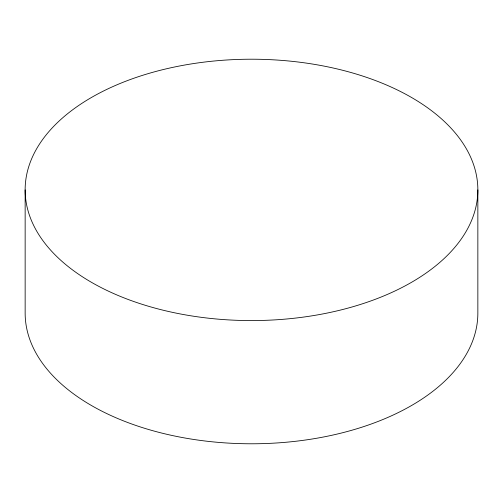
<?xml version="1.0" encoding="UTF-8"?>
<svg xmlns="http://www.w3.org/2000/svg" width="503" height="503" viewBox="0 0 503 503"><rect width="100%" height="100%" fill="white"/><g stroke="black" fill="none" stroke-linecap="round" stroke-linejoin="round"><path stroke-width="0.75" d="M477.85 189.895A226.35 130.679 0 0 1 138.325 303.07A226.35 130.679 0 0 1 138.325 76.72A226.35 130.679 0 0 1 477.85 189.895L477.85 313.105A226.35 130.679 0 0 1 251.5 443.784A226.35 130.679 0 0 1 25.15 313.105L25.15 189.895"/></g></svg>
